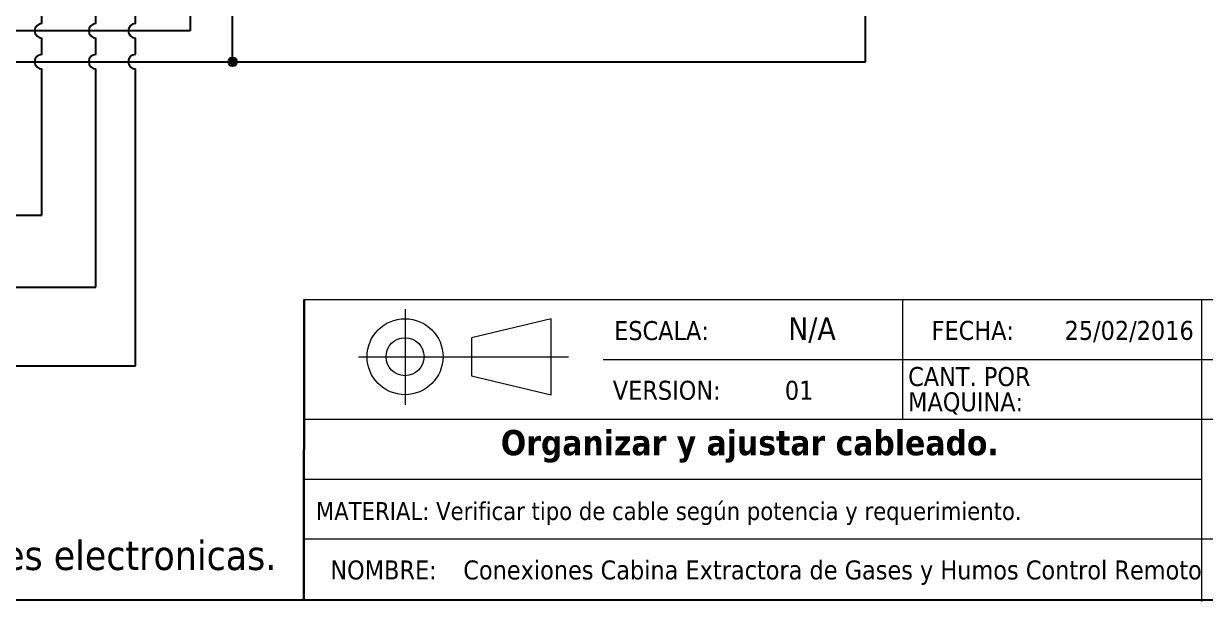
# Model space of a CAD drawing. Header units: millimetres. Extents: x 132.2 to 153, y 110.3 to 126.5.
# Drawn here: x 140.25 to 148.45, y 110.33 to 114.33 of the extents above; entities that cross this region are included whole.
import ezdxf

# ---------------------------------------------------------------- set-up
doc = ezdxf.new("R2010")
doc.units = ezdxf.units.MM
doc.linetypes.add('CENTERX2', pattern=[20.32, 12.7, -2.54, 2.54, -2.54])
for name, color, linetype in [('CONTORNO', 179, 'Continuous'), ('SYMS', 7, 'Continuous'), ('WIRES', 7, 'Continuous')]:
    doc.layers.add(name, color=color, linetype=linetype)
doc.styles.add('SLDTEXTSTYLE0', font='tahoma.ttf')
doc.styles.add('SLDTEXTSTYLE1', font='')
doc.styles.get("Standard").update_dxf_attribs({"font": 'tahoma.ttf'})
doc.styles.get('SLDTEXTSTYLE1').set_extended_font_data('Tahoma', bold=True)

# ---------------------------------------------------------------- blocks, each defined once
blk = doc.blocks.new('SW_NOTE_4')
at = {"color": 0, "linetype": 'Continuous', "lineweight": 0, "char_height": 1.5875, "attachment_point": 1, "style": 'SLDTEXTSTYLE0'}
for s, insert in [('CANT. POR ', (0, 2.016)), ('MAQUINA:', (0, -0.1))]:
    blk.add_mtext(s, dxfattribs=dict(at, insert=insert))
blk = doc.blocks.new('WDDOT')
for radius in [0.03, 0.0187, 0.00929]:
    blk.add_circle((0, 0), radius)

msp = doc.modelspace()

# ---------------------------------------------------------------- linework, layer by layer
at = {"color": 7, "linetype": 'Continuous', "lineweight": 30}
msp.add_line((142.1975, 112.421), (142.1937, 110.3362), dxfattribs=at)
at = {"color": 7, "linetype": 'Continuous', "lineweight": 0}
for p, q in [((152.9873, 112.417), (142.1973, 112.417)), ((146.3473, 112.417), (146.3473, 111.587)), ((148.4223, 112.417), (148.4223, 110.3252)), ((143.9105, 112.2867), (143.3571, 112.1549)), ((143.9105, 111.7596), (143.9105, 112.2867)), ((143.3571, 112.1549), (143.3571, 111.8914)), ((150.4973, 112.002), (144.2723, 112.002)), ((143.3571, 111.8914), (143.9105, 111.7596)), ((150.4973, 111.587), (142.1968, 111.587)), ((148.4223, 111.172), (142.1968, 111.172)), ((152.9873, 110.757), (142.1968, 110.757))]:
    msp.add_line(p, q, dxfattribs=at)
at = {"color": 7, "linetype": 'CENTERX2', "lineweight": 0}
for p, q in [((142.8967, 112.3522), (142.8967, 111.689)), ((142.573, 112.0232), (144.0312, 112.0232)), ((142.1937, 110.3362), (152.9873, 110.3362))]:
    msp.add_line(p, q, dxfattribs=at)
at = {"color": 7, "linetype": 'Continuous'}
msp.add_line((132.2373, 110.3362), (152.9873, 110.3362), dxfattribs=at)
at = {"color": 7, "linetype": 'Continuous', "lineweight": 0}
for radius in [0.2635, 0.1318]:
    msp.add_circle((142.8967, 112.0232), radius, dxfattribs=at)
at = {"layer": 'WIRES', "linetype": 'ByBlock', "lineweight": 25}
for p, q in [((146.09, 114.0701), (146.09, 118.7129)), ((140.3773, 114.3348), (140.3773, 114.9947)), ((140.7529, 114.3348), (140.7529, 115.0061)), ((141.026, 114.3348), (141.026, 114.9947)), ((141.4059, 114.9767), (141.4059, 114.2848)), ((141.7011, 114.0701), (141.7011, 114.9766)), ((141.4059, 114.2848), (136.3049, 114.2848)), ((140.3773, 114.1201), (140.3773, 114.2348)), ((140.7529, 114.1201), (140.7529, 114.2348)), ((141.026, 114.1201), (141.026, 114.2348)), ((135.9299, 114.0701), (141.7011, 114.0701)), ((141.7011, 114.0701), (146.09, 114.0701)), ((140.3773, 113.0053), (140.3773, 114.0201)), ((140.7529, 112.5051), (140.7529, 114.0201)), ((141.026, 111.9594), (141.026, 114.0201)), ((138.8565, 113.0053), (140.3773, 113.0053)), ((138.8224, 112.5051), (140.7529, 112.5051)), ((138.8224, 111.9594), (141.026, 111.9594))]:
    msp.add_line(p, q, dxfattribs=at)
for centre in [(140.3773, 114.2848), (140.7529, 114.2848), (141.026, 114.2848), (140.3773, 114.0701), (140.7529, 114.0701), (141.026, 114.0701)]:
    msp.add_arc(centre, 0.05, 90, 270, dxfattribs=at)

# ---------------------------------------------------------------- block references
at = {"color": 7, "linetype": 'Continuous', "lineweight": 0, "xscale": 0.083, "yscale": 0.083, "zscale": 0.083}
msp.add_blockref('SW_NOTE_4', (146.3868, 111.7842), dxfattribs=at)
at = {"layer": 'SYMS', "linetype": 'ByBlock', "lineweight": 25}
msp.add_blockref('WDDOT', (141.7011, 114.0701), dxfattribs=at)

# ---------------------------------------------------------------- texts
at = {"color": 7, "linetype": 'Continuous', "lineweight": 0, "attachment_point": 1, "style": 'SLDTEXTSTYLE0'}
for s, insert, char_height in [('ESCALA:', (144.3473, 112.2704), 0.13176), ('\\pi-0.39529,l0.52705,t1.0541;FECHA:^I25/02/2016', (146.4178, 112.2717), 0.131763), ('VERSION:         01', (144.3385, 111.856), 0.131763), ('MATERIAL: Verificar tipo de cable según potencia y requerimiento.', (142.2788, 111.0144), 0.1245), ('\\pi-0.39529,l0.52705,t1.0541;NOMBRE:^IConexiones Cabina Extractora de Gases y Humos Control Remoto', (142.2468, 110.6091), 0.131763)]:
    msp.add_mtext(s, dxfattribs=dict(at, insert=insert, char_height=char_height))
at = {"insert": (132.2915, 110.748), "char_height": 0.204964, "attachment_point": 1}
msp.add_mtext_dynamic_manual_height_columns('Conexiones no mencionadas en este plano, refierase a conexiones electronicas.', width=9.915105, gutter_width=12.3472, heights=[0], dxfattribs=at)
at = {"layer": 'CONTORNO', "color": 7, "attachment_point": 2}
for s, insert, char_height, style in [('N/A', (145.7201, 112.2974), 0.15812, 'SLDTEXTSTYLE0'), ('Organizar y ajustar cableado.', (145.2884, 111.515), 0.175683, 'SLDTEXTSTYLE1')]:
    msp.add_mtext(s, dxfattribs=dict(at, insert=insert, char_height=char_height, style=style))

doc.saveas('drawing.dxf')
